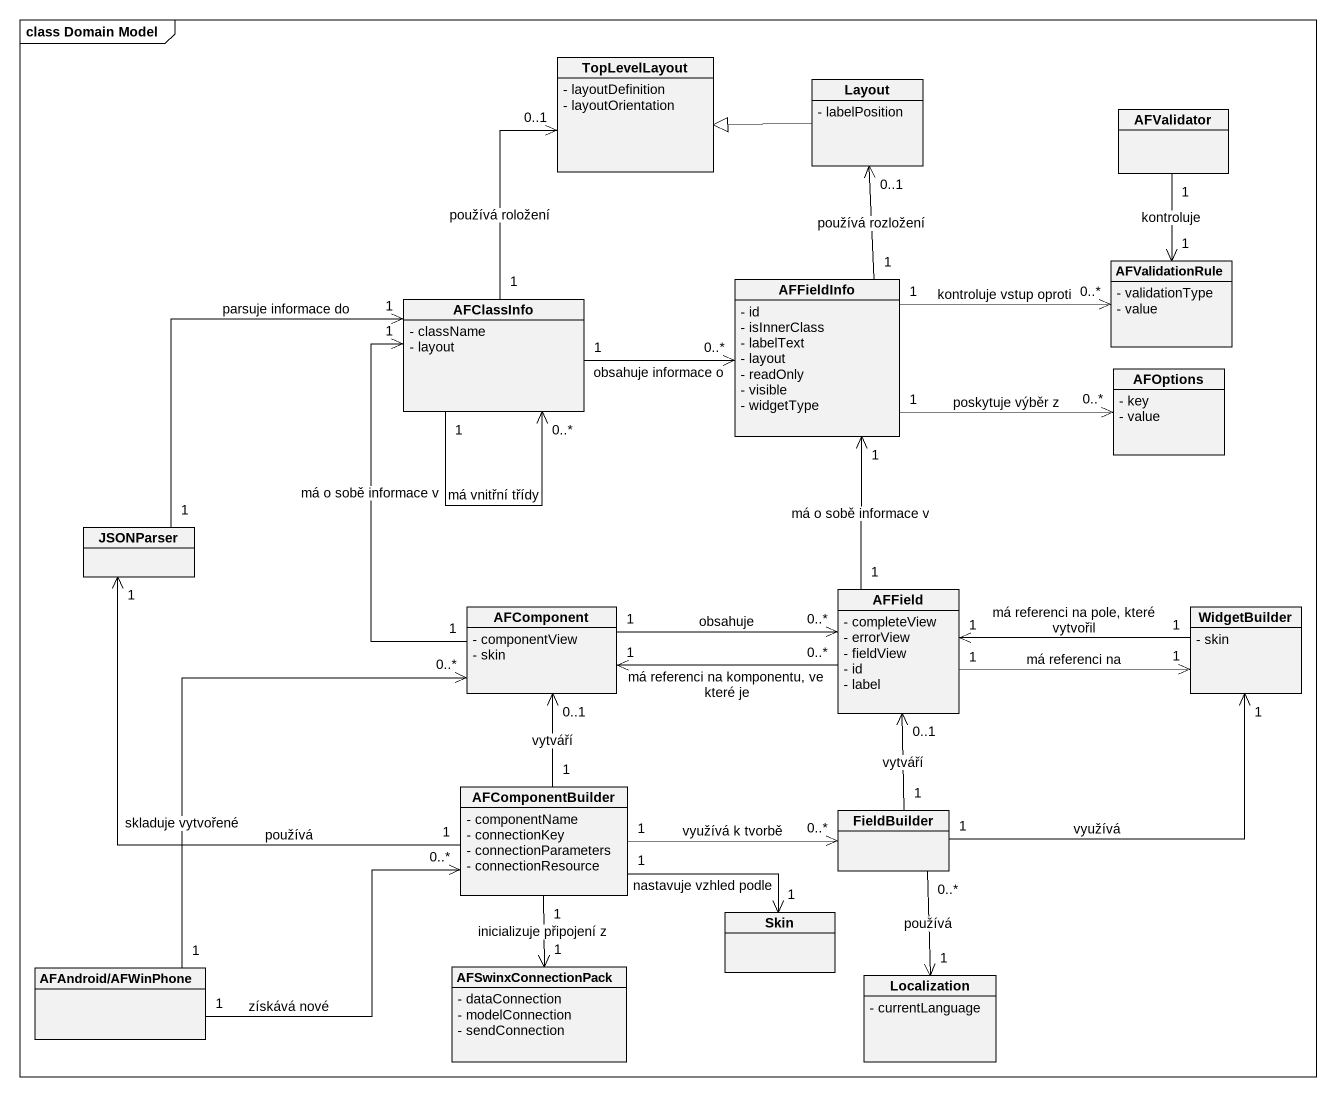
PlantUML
@startuml
mainframe class Domain Model
hide circle
hide empty members
skinparam classAttributeIconSize 0
class TopLevelLayout {
  - layoutDefinition
  - layoutOrientation
}
class Layout {
  - labelPosition
}
class AFValidator
class AFFieldInfo {
  - id
  - isInnerClass
  - labelText
  - layout
  - readOnly
  - visible
  - widgetType
}
class AFValidationRule {
  - validationType
  - value
}
class AFClassInfo {
  - className
  - layout
}
class AFOptions {
  - key
  - value
}
class JSONParser
class AFComponent {
  - componentView
  - skin
}
class AFField {
  - completeView
  - errorView
  - fieldView
  - id
  - label
}
class WidgetBuilder {
  - skin
}
class AFComponentBuilder {
  - componentName
  - connectionKey
  - connectionParameters
  - connectionResource
}
class FieldBuilder
class Skin
class "AFAndroid/AFWinPhone" as AFAndroid_AFWinPhone
class AFSwinxConnectionPack {
  - dataConnection
  - modelConnection
  - sendConnection
}
class Localization {
  - currentLanguage
}
Layout -left-|> TopLevelLayout
AFValidator "1" --> "1" AFValidationRule : kontroluje
AFFieldInfo "1" -up-> "0..1" Layout : používá rozložení
AFFieldInfo "1" -right-> "0..*" AFValidationRule : kontroluje vstup oproti
AFFieldInfo "1" -right-> "0..*" AFOptions : poskytuje výběr z
AFClassInfo "1" -up-> "0..1" TopLevelLayout : používá roložení
AFClassInfo "1" -right-> "0..*" AFFieldInfo : obsahuje informace o
AFClassInfo "1" --> "0..*" AFClassInfo : má vnitřní třídy
JSONParser "1" -right-> "1" AFClassInfo : parsuje informace do
AFComponent "1" -up-> "1" AFClassInfo : má o sobě informace v
AFComponent "1" -right-> "0..*" AFField : obsahuje
AFField "1" -up-> "1" AFFieldInfo : má o sobě informace v
AFField "0..*" -left-> "1" AFComponent : má referenci na komponentu, ve které je
AFField "1" -right-> "1" WidgetBuilder : má referenci na
WidgetBuilder "1" -left-> "1" AFField : má referenci na pole, které vytvořil
AFComponentBuilder "1" -up-> "1" JSONParser : používá
AFComponentBuilder "1" -up-> "0..1" AFComponent : vytváří
AFComponentBuilder "1" -right-> "0..*" FieldBuilder : využívá k tvorbě
AFComponentBuilder "1" -right-> "1" Skin : nastavuje vzhled podle
AFComponentBuilder "1" --> "1" AFSwinxConnectionPack : inicializuje připojení z
FieldBuilder "1" -up-> "0..1" AFField : vytváří
FieldBuilder "1" -right-> "1" WidgetBuilder : využívá
FieldBuilder "0..*" --> "1" Localization : používá
AFAndroid_AFWinPhone "1" -up-> "0..*" AFComponent : skladuje vytvořené
AFAndroid_AFWinPhone "1" -right-> "0..*" AFComponentBuilder : získává nové
@enduml
